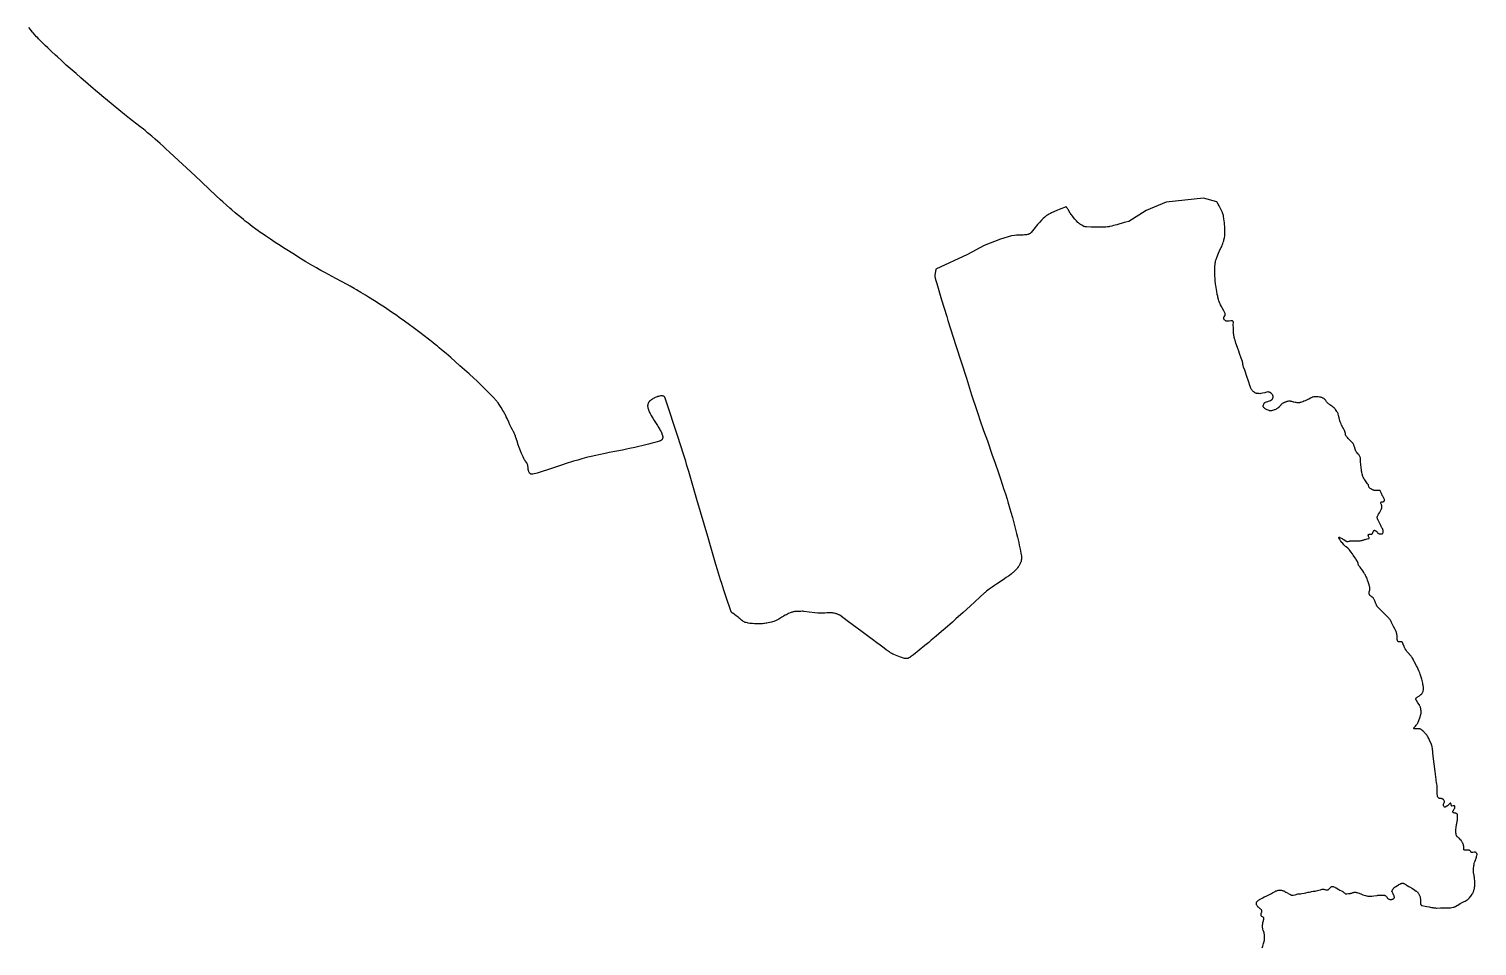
# Model space of a CAD drawing. Header units: millimetres. Extents: x 642261 to 742091, y 6812581 to 6930561.
# Drawn here: x 729500 to 731043, y 6874501 to 6875478 of the extents above; entities that cross this region are included whole.
import ezdxf

# ---------------------------------------------------------------- set-up
doc = ezdxf.new("R2010")
doc.units = ezdxf.units.MM
doc.layers.add('LimiteRegional', color=10, linetype='Continuous')

msp = doc.modelspace()

# ---------------------------------------------------------------- linework, layer by layer
at = {"layer": 'LimiteRegional', "color": 7, "linetype": 'Continuous'}
msp.add_lwpolyline([(730813.742, 6874499.4111), (730814.358, 6874501.446), (730814.757, 6874502.6641), (730815.3011, 6874504.278), (730815.5581, 6874505.0929), (730815.865, 6874506.2272), (730816.036, 6874506.99), (730816.136, 6874507.501), (730816.302, 6874508.5302), (730816.353, 6874508.948), (730816.415, 6874509.789), (730816.427, 6874510.632), (730816.411, 6874511.1951), (730816.329, 6874512.3151), (730816.213, 6874513.3041), (730816.14, 6874513.796), (730816.006, 6874514.531), (730815.738, 6874515.624), (730815.471, 6874516.449), (730815.0829, 6874517.533), (730814.902, 6874518.081), (730814.533, 6874519.342), (730814.372, 6874519.977), (730814.175, 6874520.937), (730814.112, 6874521.405), (730814.086, 6874521.7201), (730814.068, 6874522.3529), (730814.1101, 6874523.3071), (730814.173, 6874523.943), (730814.3389, 6874525.202), (730814.414, 6874525.648), (730814.617, 6874526.532), (730815.101, 6874528.29), (730815.3, 6874529.1701), (730815.382, 6874529.554), (730815.497, 6874530.085), (730815.541, 6874530.3531), (730815.568, 6874530.751), (730815.557, 6874530.947), (730815.4906, 6874531.2615), (730815.39, 6874531.5031), (730815.212, 6874531.757), (730815.115, 6874531.857), (730814.911, 6874532.0181), (730814.256, 6874532.3742), (730813.432, 6874532.831), (730813.307, 6874532.921), (730813.081, 6874533.1301), (730812.951, 6874533.2881), (730812.743, 6874533.6411), (730812.64, 6874533.9281), (730812.6, 6874534.106), (730812.564, 6874534.4691), (730812.574, 6874534.835), (730812.678, 6874535.5542), (730812.7309, 6874535.7921), (730812.873, 6874536.2661), (730813.194, 6874537.21), (730813.306, 6874537.684), (730813.391, 6874538.3481), (730813.401, 6874538.689), (730813.3761, 6874539.029), (730813.348, 6874539.1971), (730813.255, 6874539.5281), (730813.187, 6874539.6901), (730813.055, 6874539.925), (730812.928, 6874540.1081), (730812.6531, 6874540.4311), (730812.359, 6874540.7141), (730811.731, 6874541.2371), (730811.043, 6874541.757), (730810.111, 6874542.4241), (730809.661, 6874542.793), (730809.23, 6874543.211), (730809.031, 6874543.4321), (730808.753, 6874543.7771), (730808.381, 6874544.331), (730808.06, 6874544.9331), (730807.918, 6874545.253), (730807.852, 6874545.432), (730807.762, 6874545.793), (730807.717, 6874546.1559), (730807.716, 6874546.88), (730807.749, 6874547.3842), (730807.781, 6874547.635), (730807.868, 6874548.0091), (730808.021, 6874548.3771), (730808.128, 6874548.5581), (730808.446, 6874549.005), (730808.667, 6874549.2801), (730809.13, 6874549.781), (730809.372, 6874550.01), (730809.876, 6874550.429), (730810.405, 6874550.806), (730810.771, 6874551.04), (730811.536, 6874551.4761), (730814.328, 6874552.9531), (730815.73, 6874553.668), (730817.854, 6874554.702), (730823.018, 6874557.052), (730823.583, 6874557.3351), (730824.677, 6874557.956), (730826.838, 6874559.2742), (730827.587, 6874559.688), (730827.973, 6874559.883), (730828.39, 6874560.076), (730829.241, 6874560.402), (730830.109, 6874560.6541), (730830.694, 6874560.7841), (730831.087, 6874560.8541), (730831.874, 6874560.959), (730832.145, 6874560.982), (730832.6901, 6874560.9931), (730833.2379, 6874560.963), (730833.603, 6874560.921), (730834.327, 6874560.7891), (730835.4059, 6874560.5271), (730835.938, 6874560.379), (730836.724, 6874560.122), (730837.491, 6874559.809), (730837.866, 6874559.6271), (730839.123, 6874558.928), (730840.756, 6874557.9501), (730841.585, 6874557.478), (730843.09, 6874556.68), (730843.855, 6874556.304), (730845.041, 6874555.783), (730845.316, 6874555.686), (730845.505, 6874555.636), (730845.888, 6874555.57), (730846.322, 6874555.552), (730846.7509, 6874555.596), (730846.96, 6874555.6411), (730848.858, 6874556.14), (730851.69, 6874556.8741), (730852.006, 6874556.937), (730852.65, 6874556.982), (730853.955, 6874556.965), (730854.385, 6874556.992), (730854.599, 6874557.021), (730855.9179, 6874557.261), (730858.547, 6874557.8121), (730860.295, 6874558.206), (730862.627, 6874558.731), (730863.794, 6874558.98), (730865.551, 6874559.323), (730866.432, 6874559.476), (730868.059, 6874559.712), (730870.234, 6874560.002), (730871.318, 6874560.1741), (730872.772, 6874560.464), (730875.646, 6874561.142), (730875.984, 6874561.2371), (730876.656, 6874561.4911), (730877.548, 6874561.855), (730877.994, 6874562.0009), (730878.442, 6874562.095), (730878.667, 6874562.1151), (730878.888, 6874562.109), (730879.035, 6874562.0891), (730879.33, 6874562.0162), (730880.218, 6874561.683), (730880.663, 6874561.547), (730881.747, 6874561.308), (730882.296, 6874561.212), (730882.843, 6874561.15), (730883.114, 6874561.136), (730883.282, 6874561.1411), (730883.6171, 6874561.2071), (730883.943, 6874561.3371), (730884.151, 6874561.453), (730884.532, 6874561.7431), (730884.983, 6874562.19), (730885.537, 6874562.798), (730885.822, 6874563.0971), (730886.933, 6874564.209), (730887.54, 6874564.7161), (730887.7859, 6874564.857), (730887.961, 6874564.917), (730888.337, 6874564.969), (730888.533, 6874564.965), (730888.934, 6874564.9111), (730889.337, 6874564.81), (730890.0999, 6874564.5449), (730891.145, 6874564.1461), (730891.661, 6874563.9271), (730892.413, 6874563.549), (730895.415, 6874561.749), (730896.6299, 6874561.0989), (730898.271, 6874560.267), (730899.082, 6874559.84), (730899.4849, 6874559.5851), (730899.737, 6874559.39), (730900.214, 6874558.959), (730901.143, 6874558.0531), (730901.643, 6874557.6451), (730902.005, 6874557.4131), (730902.198, 6874557.313), (730902.504, 6874557.1861), (730902.681, 6874557.1321), (730903.035, 6874557.0721), (730903.392, 6874557.0569), (730904.104, 6874557.0991), (730905.791, 6874557.249), (730906.634, 6874557.348), (730907.895, 6874557.5351), (730908.315, 6874557.626), (730909.139, 6874557.8861), (730909.68, 6874558.091), (730910.4, 6874558.36), (730910.761, 6874558.479), (730911.307, 6874558.619), (730911.583, 6874558.666), (730911.965, 6874558.707), (730912.743, 6874558.7251), (730913.529, 6874558.664), (730914.051, 6874558.582), (730914.397, 6874558.5111), (730915.075, 6874558.331), (730915.731, 6874558.117), (730917.014, 6874557.6331), (730919.551, 6874556.6011), (730920.848, 6874556.146), (730923.851, 6874555.199), (730924.859, 6874554.9262), (730925.365, 6874554.8079), (730926.382, 6874554.617), (730926.893, 6874554.55), (730927.664, 6874554.49), (730928.226, 6874554.4761), (730929.353, 6874554.507), (730930.483, 6874554.5971), (730932.735, 6874554.8682), (730936.42, 6874555.4121), (730937.007, 6874555.4741), (730938.185, 6874555.559), (730939.3659, 6874555.603), (730941.729, 6874555.628), (730942.715, 6874555.63), (730943.207, 6874555.6041), (730943.695, 6874555.541), (730943.937, 6874555.4911), (730944.417, 6874555.3441), (730944.654, 6874555.244), (730945.006, 6874555.0541), (730945.261, 6874554.8819), (730945.701, 6874554.5011), (730946.078, 6874554.0841), (730946.542, 6874553.5001), (730946.78, 6874553.207), (730946.99, 6874552.932), (730947.262, 6874552.558), (730947.414, 6874552.377), (730947.6159, 6874552.1741), (730948.057, 6874551.819), (730948.537, 6874551.5261), (730948.872, 6874551.36), (730949.566, 6874551.0881), (730949.847, 6874551.009), (730950.039, 6874550.97), (730950.43, 6874550.927), (730951.027, 6874550.9371), (730951.426, 6874550.9891), (730951.69, 6874551.042), (730952.207, 6874551.1831), (730952.948, 6874551.4491), (730953.298, 6874551.612), (730953.6311, 6874551.809), (730953.79, 6874551.9241), (730954.09, 6874552.192), (730954.232, 6874552.348), (730954.4585, 6874552.66), (730954.56, 6874552.897), (730954.591, 6874553.0871), (730954.57, 6874553.466), (730954.441, 6874554.2521), (730954.347, 6874554.6422), (730954.214, 6874555.0201), (730954.129, 6874555.201), (730953.129, 6874557.0981), (730952.076, 6874559.129), (730951.99, 6874559.385), (730951.9776, 6874559.7936), (730952.051, 6874560.1451), (730952.151, 6874560.4271), (730952.409, 6874560.968), (730952.9161, 6874561.855), (730953.188, 6874562.271), (730953.636, 6874562.8581), (730954.145, 6874563.3991), (730954.428, 6874563.652), (730955.504, 6874564.494), (730956.236, 6874565.0101), (730957.752, 6874565.983), (730958.844, 6874566.625), (730959.3941, 6874566.9251), (730960.231, 6874567.3521), (730961.527, 6874567.94), (730962.028, 6874568.1201), (730962.287, 6874568.19), (730962.682, 6874568.266), (730963.278, 6874568.3111), (730963.67, 6874568.2881), (730963.862, 6874568.26), (730964.143, 6874568.195), (730964.852, 6874567.967), (730965.321, 6874567.7871), (730966.239, 6874567.3651), (730966.904, 6874566.996), (730967.227, 6874566.7951), (730968.355, 6874566.039), (730969.84, 6874565.0239), (730970.598, 6874564.5411), (730973.706, 6874562.661), (730976.526, 6874560.919), (730977.928, 6874560.03), (730978.129, 6874559.8931), (730978.508, 6874559.591), (730978.859, 6874559.254), (730979.08, 6874559.014), (730979.491, 6874558.5031), (730979.922, 6874557.881), (730980.1831, 6874557.4551), (730980.678, 6874556.5781), (730981.386, 6874555.3), (730981.7, 6874554.648), (730981.951, 6874553.968), (730982.044, 6874553.6131), (730982.117, 6874553.2501), (730982.216, 6874552.5221), (730982.266, 6874551.7931), (730982.2879, 6874550.3319), (730982.2711, 6874547.906), (730982.289, 6874547.106), (730982.316, 6874546.706), (730982.359, 6874546.47), (730982.524, 6874546.012), (730982.673, 6874545.651), (730982.764, 6874545.4801), (730982.946, 6874545.237), (730983.062, 6874545.12), (730983.313, 6874544.923), (730983.583, 6874544.7691), (730983.772, 6874544.687), (730984.168, 6874544.565), (730987.47, 6874543.817), (730989.122, 6874543.478), (730991.605, 6874543.015), (730992.7263, 6874542.8345), (730994.101, 6874542.613), (730995.3551, 6874542.4371), (730996.349, 6874542.294), (730997.673, 6874542.1021), (730998.336, 6874542.0242), (730999.333, 6874541.949), (730999.833, 6874541.9371), (731003.754, 6874541.974), (731008.155, 6874541.9811), (731012.3431, 6874541.99), (731012.74, 6874542.0001), (731013.532, 6874542.0721), (731014.32, 6874542.1911), (731015.894, 6874542.481), (731017.303, 6874542.7221), (731017.9961, 6874542.885), (731018.6681, 6874543.1161), (731018.9931, 6874543.2671), (731020.053, 6874543.848), (731021.855, 6874544.9441), (731022.1, 6874545.0931), (731023.233, 6874545.803), (731024.739, 6874546.7531), (731025.503, 6874547.2111), (731025.967, 6874547.468), (731026.92, 6874547.931), (731028.873, 6874548.772), (731029.838, 6874549.219), (731031.02, 6874549.823), (731031.597, 6874550.1501), (731032.16, 6874550.507), (731032.435, 6874550.701), (731032.702, 6874550.905), (731033.201, 6874551.343), (731033.666, 6874551.815), (731033.961, 6874552.144), (731034.531, 6874552.824), (731035.5, 6874554.0481), (731035.969, 6874554.668), (731036.658, 6874555.6149), (731037.44, 6874556.758), (731037.809, 6874557.3431), (731038.3301, 6874558.247), (731038.647, 6874558.912), (731038.827, 6874559.366), (731039.144, 6874560.2959), (731039.628, 6874561.9251), (731039.828, 6874562.746), (731039.9879, 6874563.5779), (731040.051, 6874563.9981), (731040.158, 6874565.082), (731040.193, 6874565.805), (731040.207, 6874567.2511), (731040.149, 6874569.7801), (731040.093, 6874571.044), (731039.973, 6874572.9411), (731039.807, 6874574.837), (731039.707, 6874575.785), (731039.647, 6874576.182), (731039.4631, 6874576.966), (731039.314, 6874577.483), (731039.1191, 6874578.171), (731039.034, 6874578.518), (731038.936, 6874579.0421), (731038.905, 6874579.3081), (731038.867, 6874579.789), (731038.822, 6874580.754), (731038.813, 6874581.721), (731038.825, 6874582.3661), (731038.882, 6874583.6541), (731038.995, 6874585.1949), (731039.073, 6874585.9651), (731039.226, 6874587.1182), (731039.412, 6874588.175), (731039.521, 6874588.698), (731039.709, 6874589.478), (731040.051, 6874590.634), (731040.375, 6874591.483), (731040.8459, 6874592.596), (731041.056, 6874593.1621), (731041.361, 6874594.1061), (731041.93, 6874596.011), (731042.192, 6874596.984), (731042.343, 6874597.637), (731042.59, 6874598.9411), (731042.6091, 6874599.114), (731042.591, 6874599.4561), (731042.4979, 6874599.794), (731042.396, 6874600.018), (731042.31, 6874600.167), (731042.094, 6874600.4629), (731041.751, 6874600.847), (731041.573, 6874601.017), (731041.299, 6874601.2381), (731041.015, 6874601.41), (731040.87, 6874601.475), (731040.571, 6874601.559), (731040.4169, 6874601.575), (731040.182, 6874601.565), (731039.548, 6874601.4541), (731038.285, 6874601.146), (731037.643, 6874600.963), (731037.493, 6874600.937), (731037.19, 6874600.936), (731036.8881, 6874601.0039), (731036.6859, 6874601.087), (731036.553, 6874601.159), (731036.286, 6874601.342), (731036.097, 6874601.5421), (731035.93, 6874601.822), (731035.837, 6874601.957), (731035.201, 6874602.746), (731034.949, 6874602.991), (731034.805, 6874603.1081), (731034.574, 6874603.2611), (731034.416, 6874603.3451), (731034.093, 6874603.4751), (731033.592, 6874603.595), (731033.251, 6874603.642), (731032.568, 6874603.7041), (731032.253, 6874603.7171), (731031.618, 6874603.667), (731031.194, 6874603.6041), (731030.629, 6874603.5221), (731030.346, 6874603.4951), (731029.924, 6874603.487), (731029.713, 6874603.5031), (731029.41, 6874603.5561), (731029.264, 6874603.6001), (731029.053, 6874603.6971), (731028.852, 6874603.841), (731028.7145, 6874603.9831), (731028.547, 6874604.231), (731028.467, 6874604.437), (731028.389, 6874604.869), (731028.37, 6874605.165), (731028.388, 6874605.759), (731028.452, 6874606.552), (731028.469, 6874606.947), (731028.456, 6874607.34), (731028.434, 6874607.535), (731028.229, 6874608.6841), (731028.089, 6874609.253), (731027.812, 6874610.0971), (731027.4129, 6874611.051), (731027.194, 6874611.5121), (731026.839, 6874612.187), (731026.446, 6874612.845), (731026.233, 6874613.17), (731025.541, 6874614.121), (731025.052, 6874614.726), (731024.039, 6874615.8989), (731023.728, 6874616.2161), (731023.505, 6874616.411), (731023.034, 6874616.7751), (731022.068, 6874617.484), (731021.617, 6874617.876), (731021.344, 6874618.168), (731021.217, 6874618.325), (731021.043, 6874618.579), (731020.908, 6874618.8189), (731020.699, 6874619.314), (731020.55, 6874619.825), (731020.339, 6874620.875), (731020.105, 6874622.107), (731020.014, 6874622.723), (731019.964, 6874623.34), (731019.959, 6874623.649), (731019.975, 6874624.377), (731020.0599, 6874625.835), (731020.203, 6874627.293), (731020.325, 6874628.2651), (731020.618, 6874630.2051), (731020.724, 6874630.8051), (731020.965, 6874631.996), (731021.4759, 6874634.3661), (731021.696, 6874635.5599), (731021.828, 6874636.648), (731021.877, 6874637.378), (731021.933, 6874638.838), (731021.977, 6874639.8161), (731021.972, 6874640.304), (731021.92, 6874640.7881), (731021.868, 6874641.029), (731021.768, 6874641.3481), (731021.701, 6874641.506), (731021.58, 6874641.743), (731021.342, 6874642.093), (731021.183, 6874642.269), (731021.071, 6874642.365), (731020.834, 6874642.518), (731020.456, 6874642.672), (731019.931, 6874642.819), (731019.6679, 6874642.901), (731019.416, 6874642.9761), (731018.901, 6874643.077), (731018.21, 6874643.188), (731017.87, 6874643.269), (731017.539, 6874643.39), (731017.3355, 6874643.5026), (731017.166, 6874643.711), (731016.894, 6874644.1411), (731016.799, 6874644.358), (731016.787, 6874644.6216), (731016.975, 6874645.0661), (731017.421, 6874645.843), (731018.015, 6874646.8001), (731018.412, 6874647.496), (731018.595, 6874647.854), (731018.853, 6874648.4229), (731018.957, 6874648.777), (731018.991, 6874649.0141), (731019.02, 6874649.489), (731019.026, 6874650.0471), (731018.98, 6874650.326), (731018.872, 6874650.6041), (731018.789, 6874650.7431), (731018.585, 6874650.9335), (731018.391, 6874650.9851), (731017.971, 6874650.945), (731017.136, 6874650.7771), (731015.906, 6874650.436), (731015.7143, 6874650.4598), (731015.561, 6874650.624), (731015.333, 6874651.043), (731015.235, 6874651.255), (731015.114, 6874651.586), (731015.056, 6874651.893), (731015.021, 6874652.311), (731014.987, 6874652.5191), (731014.861, 6874652.9919), (731014.769, 6874653.216), (731014.6065, 6874653.4631), (731014.4715, 6874653.5636), (731014.327, 6874653.5671), (731014.136, 6874653.4941), (731014.01, 6874653.417), (731013.792, 6874653.2441), (731012.879, 6874652.395), (731011.691, 6874651.343), (731011.081, 6874650.8301), (731010.83, 6874650.6361), (731010.304, 6874650.2841), (731008.644, 6874649.347), (731008.3373, 6874649.1861), (731008.194, 6874649.238), (731008.057, 6874649.3661), (731007.687, 6874649.858), (731007.206, 6874650.4611), (731007, 6874650.7942), (731006.942, 6874650.929), (731006.883, 6874651.21), (731006.882, 6874651.5001), (731006.9049, 6874651.6951), (731006.982, 6874652.074), (731007.366, 6874653.539), (731007.56, 6874654.1361), (731007.8331, 6874654.928), (731007.939, 6874655.323), (731007.9546, 6874655.5426), (731007.9, 6874655.8131), (731007.748, 6874656.134), (731007.309, 6874656.765), (731006.923, 6874657.251), (731006.722, 6874657.464), (731006.401, 6874657.749), (731006.045, 6874657.9951), (731005.851, 6874658.1051), (731005.478, 6874658.266), (731005.221, 6874658.3451), (731004.695, 6874658.4481), (731004.158, 6874658.508), (731003.438, 6874658.576), (731003.083, 6874658.626), (731002.562, 6874658.749), (731002.309, 6874658.8401), (731001.905, 6874659.024), (731001.7159, 6874659.141), (731001.459, 6874659.3771), (731001.257, 6874659.633), (731000.921, 6874660.1601), (731000.6689, 6874660.706), (731000.543, 6874661.082), (731000.477, 6874661.337), (731000.383, 6874661.861), (731000.197, 6874663.4961), (731000.134, 6874664.3131), (731000.0889, 6874665.5421), (731000.099, 6874666.884), (731000.127, 6874668.673), (731000.117, 6874669.5681), (731000.048, 6874671.407), (730999.9901, 6874672.3262), (730999.853, 6874673.702), (730999.592, 6874675.457), (730999.204, 6874677.788), (730999.0359, 6874678.9581), (730997.996, 6874687.224), (730995.983, 6874703.7671), (730995.132, 6874711.6891), (730994.95, 6874713.097), (730994.833, 6874713.799), (730994.6, 6874714.837), (730994.396, 6874715.5131), (730994.276, 6874715.845), (730994.071, 6874716.333), (730992.863, 6874718.9241), (730991.102, 6874722.665), (730990.64, 6874723.603), (730990.395, 6874724.065), (730990.006, 6874724.747), (730989.363, 6874725.7381), (730989.134, 6874726.0511), (730988.649, 6874726.6511), (730988.138, 6874727.2271), (730987.438, 6874727.981), (730987.088, 6874728.361), (730985.598, 6874729.9921), (730984.82, 6874730.776), (730983.972, 6874731.531), (730983.512, 6874731.896), (730983.224, 6874732.0942), (730983.027, 6874732.209), (730982.619, 6874732.4011), (730982.409, 6874732.48), (730981.982, 6874732.6041), (730981.546, 6874732.69), (730981.252, 6874732.727), (730980.664, 6874732.762), (730979.659, 6874732.747), (730978.319, 6874732.686), (730977.649, 6874732.668), (730976.713, 6874732.6481), (730976.245, 6874732.6581), (730975.777, 6874732.7101), (730975.5006, 6874732.7831), (730975.358, 6874732.9981), (730975.271, 6874733.27), (730975.247, 6874733.412), (730975.243, 6874733.6221), (730975.314, 6874733.8611), (730975.606, 6874734.25), (730976.95, 6874735.6841), (730977.956, 6874736.814), (730978.447, 6874737.391), (730978.908, 6874737.9871), (730979.122, 6874738.2931), (730979.507, 6874738.93), (730979.674, 6874739.2611), (730979.886, 6874739.777), (730981.5481, 6874744.676), (730982.773, 6874748.2171), (730982.884, 6874748.602), (730982.94, 6874748.863), (730983.013, 6874749.393), (730983.047, 6874750.2), (730983.032, 6874750.7421), (730982.958, 6874751.8151), (730982.837, 6874752.9769), (730982.751, 6874753.556), (730982.586, 6874754.4211), (730982.369, 6874755.282), (730982.239, 6874755.7111), (730981.942, 6874756.5911), (730981.779, 6874757.0211), (730981.506, 6874757.6491), (730981.186, 6874758.252), (730981.005, 6874758.543), (730979.685, 6874760.521), (730978.155, 6874762.8481), (730978.036, 6874763.0431), (730977.832, 6874763.4591), (730977.673, 6874763.895), (730977.593, 6874764.1899), (730977.5, 6874764.836), (730977.5439, 6874765.167), (730977.649, 6874765.4291), (730977.75, 6874765.5981), (730978.016, 6874765.9141), (730978.239, 6874766.11), (730978.39, 6874766.222), (730978.698, 6874766.4139), (730979.629, 6874766.87), (730980.0791, 6874767.132), (730981.502, 6874768.112), (730982.1989, 6874768.6291), (730982.881, 6874769.189), (730983.216, 6874769.4911), (730983.549, 6874769.8251), (730983.757, 6874770.0581), (730984.135, 6874770.546), (730984.306, 6874770.801), (730984.611, 6874771.331), (730984.869, 6874771.885), (730985.014, 6874772.2661), (730985.242, 6874773.055), (730985.336, 6874773.51), (730985.468, 6874774.4229), (730985.525, 6874775.3391), (730985.524, 6874775.949), (730985.506, 6874776.354), (730985.43, 6874777.16), (730985.177, 6874779.014), (730985.024, 6874779.939), (730984.74, 6874781.322), (730984.047, 6874784.1871), (730983.684, 6874785.608), (730983.103, 6874787.7271), (730982.461, 6874789.8311), (730982.113, 6874790.879), (730981.54, 6874792.4871), (730981.238, 6874793.283), (730980.763, 6874794.4671), (730979.99, 6874796.221), (730978.784, 6874798.726), (730978.149, 6874799.961), (730976.148, 6874803.676), (730975.404, 6874805.136), (730974.43, 6874807.093), (730973.912, 6874808.058), (730973.625, 6874808.5361), (730973.422, 6874808.845), (730972.987, 6874809.4451), (730972.287, 6874810.3111), (730970.819, 6874811.9911), (730970.544, 6874812.299), (730969.972, 6874812.893), (730968.816, 6874814.0691), (730968.277, 6874814.695), (730968, 6874815.0571), (730967.478, 6874815.8), (730966.992, 6874816.566), (730966.088, 6874818.144), (730965.403, 6874819.4491), (730964.971, 6874820.327), (730964.142, 6874822.0989), (730964.037, 6874822.3461), (730963.8629, 6874822.8531), (730963.552, 6874823.885), (730963.358, 6874824.395), (730963.18, 6874824.761), (730963.072, 6874824.937), (730962.88, 6874825.1649), (730962.6876, 6874825.2986), (730962.511, 6874825.358), (730962.005, 6874825.4201), (730960.991, 6874825.4721), (730960.28, 6874825.489), (730959.332, 6874825.5101), (730958.858, 6874825.561), (730958.6785, 6874825.623), (730958.49, 6874825.768), (730958.309, 6874826.018), (730958.038, 6874826.6041), (730957.808, 6874827.199), (730957.712, 6874827.496), (730957.596, 6874827.946), (730957.517, 6874828.402), (730957.493, 6874828.6331), (730957.478, 6874828.8989), (730957.484, 6874829.433), (730957.527, 6874830.5011), (730957.509, 6874831.033), (730957.4, 6874832.296), (730957.33, 6874832.926), (730957.18, 6874833.8651), (730957.036, 6874834.4851), (730956.948, 6874834.7921), (730956.7919, 6874835.2481), (730956.327, 6874836.397), (730955.996, 6874837.1421), (730955.296, 6874838.614), (730953.691, 6874841.8209), (730952.613, 6874844.0261), (730951.658, 6874846), (730951.156, 6874846.971), (730950.627, 6874847.9211), (730950.348, 6874848.3861), (730949.758, 6874849.2891), (730949.444, 6874849.726), (730948.946, 6874850.3601), (730948.411, 6874850.966), (730948.13, 6874851.257), (730940.66, 6874858.701), (730936.74, 6874862.6111), (730936.395, 6874862.9991), (730936.189, 6874863.277), (730935.827, 6874863.8691), (730935.667, 6874864.1791), (730935.3729, 6874864.8211), (730934.836, 6874866.136), (730934.5559, 6874866.78), (730934.367, 6874867.2101), (730934.034, 6874868.087), (730933.614, 6874869.266), (730933.385, 6874869.85), (730933.127, 6874870.424), (730932.983, 6874870.706), (730932.798, 6874871.021), (730932.37, 6874871.608), (730931.884, 6874872.1501), (730930.84, 6874873.1679), (730930.616, 6874873.3631), (730930.132, 6874873.696), (730929.456, 6874874.1051), (730929.125, 6874874.333), (730928.811, 6874874.599), (730928.664, 6874874.751), (730928.3169, 6874875.1741), (730928.163, 6874875.3951), (730927.96, 6874875.7359), (730927.796, 6874876.089), (730927.73, 6874876.268), (730927.634, 6874876.634), (730927.6049, 6874876.8201), (730927.5869, 6874877.102), (730927.62, 6874877.7601), (730927.677, 6874878.201), (730927.84, 6874879.0741), (730927.904, 6874879.338), (730928.063, 6874879.864), (730928.289, 6874880.563), (730928.384, 6874880.9141), (730928.471, 6874881.444), (730928.487, 6874881.776), (730928.463, 6874882.4449), (730928.3781, 6874883.1189), (730928.2949, 6874883.5681), (730928.092, 6874884.458), (730927.622, 6874886.252), (730927.367, 6874887.1391), (730926.946, 6874888.463), (730926.074, 6874891.083), (730925.618, 6874892.383), (730925.125, 6874893.6661), (730924.859, 6874894.298), (730924.277, 6874895.539), (730923.9571, 6874896.146), (730923.432, 6874897.037), (730922.927, 6874897.827), (730921.89, 6874899.383), (730920.829, 6874900.917), (730918.68, 6874903.9631), (730918.0101, 6874904.889), (730917.109, 6874906.119), (730916.672, 6874906.7441), (730916.41, 6874907.1971), (730916.267, 6874907.5141), (730916.037, 6874908.176), (730915.854, 6874908.862), (730915.622, 6874909.7851), (730915.489, 6874910.237), (730915.236, 6874910.892), (730915.077, 6874911.204), (730914.028, 6874913.01), (730913.481, 6874913.9001), (730912.624, 6874915.214), (730910.823, 6874917.8252), (730909.905, 6874919.1181), (730908.231, 6874921.426), (730907.36, 6874922.553), (730906.445, 6874923.6451), (730905.966, 6874924.175), (730905.6219, 6874924.5291), (730904.9, 6874925.2), (730903.406, 6874926.4841), (730902.679, 6874927.149), (730900.885, 6874928.921), (730900.004, 6874929.826), (730899.151, 6874930.775), (730898.61, 6874931.4281), (730897.544, 6874932.7701), (730897.28, 6874933.119), (730896.79, 6874933.844), (730896.347, 6874934.594), (730896.0729, 6874935.101), (730895.567, 6874936.1109), (730895.5, 6874936.4011), (730895.527, 6874936.647), (730895.6648, 6874936.8378), (730895.913, 6874936.908), (730896.079, 6874936.866), (730896.399, 6874936.721), (730898.019, 6874935.9631), (730898.818, 6874935.5641), (730899.435, 6874935.216), (730899.838, 6874934.961), (730900.628, 6874934.417), (730902.197, 6874933.306), (730902.999, 6874932.8102), (730903.55, 6874932.523), (730903.8311, 6874932.3981), (730904.262, 6874932.234), (730904.479, 6874932.181), (730904.628, 6874932.164), (730904.932, 6874932.17), (730905.399, 6874932.2501), (730906.318, 6874932.518), (730906.743, 6874932.6712), (730907.307, 6874932.8891), (730907.6011, 6874932.9661), (730908.34, 6874933.076), (730908.832, 6874933.118), (730909.817, 6874933.1431), (730910.249, 6874933.13), (730911.114, 6874933.0621), (730912.844, 6874932.8901), (730913.709, 6874932.8601), (730915.052, 6874932.8921), (730915.723, 6874932.925), (730916.729, 6874933.0001), (730918.236, 6874933.176), (730919.238, 6874933.339), (730919.739, 6874933.437), (730920.489, 6874933.6031), (730920.824, 6874933.692), (730921.48, 6874933.901), (730922.771, 6874934.347), (730923.429, 6874934.524), (730925.62, 6874934.994), (730927.2865, 6874935.3466), (730927.456, 6874935.4589), (730927.56, 6874935.599), (730927.6475, 6874935.8661), (730927.648, 6874936.1241), (730927.587, 6874936.5429), (730927.478, 6874936.9639), (730927.187, 6874937.787), (730926.998, 6874938.1921), (730926.721, 6874938.721), (730926.608, 6874938.9891), (730926.5831, 6874939.2276), (730926.665, 6874939.415), (730926.799, 6874939.554), (730927.084, 6874939.765), (730927.386, 6874939.907), (730927.595, 6874939.975), (730928.03, 6874940.0759), (730928.229, 6874940.1041), (730928.633, 6874940.105), (730929.444, 6874940.0521), (730929.843, 6874940.095), (730930.305, 6874940.2201), (730930.529, 6874940.3031), (730930.846, 6874940.4681), (730931.133, 6874940.6939), (730931.262, 6874940.8351), (730931.396, 6874941.0272), (730931.467, 6874941.1601), (730931.575, 6874941.435), (730931.787, 6874942.2861), (730931.942, 6874942.6982), (730932.2921, 6874943.4011), (730932.495, 6874943.7301), (730932.741, 6874944.014), (730932.886, 6874944.134), (730933.1065, 6874944.2321), (730933.413, 6874944.2451), (730933.542, 6874944.2199), (730933.806, 6874944.136), (730934.07, 6874944.017), (730934.564, 6874943.7532), (730935.156, 6874943.422), (730935.439, 6874943.239), (730935.838, 6874942.921), (730935.99, 6874942.7629), (730936.249, 6874942.4131), (730936.716, 6874941.676), (730937.0009, 6874941.3431), (730937.371, 6874941.026), (730937.572, 6874940.8909), (730937.903, 6874940.7262), (730938.212, 6874940.632), (730938.835, 6874940.535), (730939.764, 6874940.411), (730940.233, 6874940.3681), (730940.703, 6874940.3601), (730940.937, 6874940.375), (730941.405, 6874940.4501), (730941.637, 6874940.5161), (730942.0236, 6874940.6781), (730942.199, 6874940.818), (730942.302, 6874940.9621), (730942.441, 6874941.2931), (730942.593, 6874941.8411), (730942.651, 6874942.12), (730942.711, 6874942.54), (730942.733, 6874942.959), (730942.727, 6874943.167), (730942.679, 6874943.5751), (730942.635, 6874943.774), (730942.5409, 6874944.0651), (730941.758, 6874945.9961), (730941.334, 6874946.95), (730940.6249, 6874948.473), (730940.269, 6874949.1971), (730939.525, 6874950.6141), (730937.983, 6874953.447), (730937.23, 6874954.94), (730936.843, 6874955.799), (730936.676, 6874956.2301), (730936.473, 6874956.8781), (730936.346, 6874957.526), (730936.316, 6874957.8502), (730936.317, 6874958.098), (730936.39, 6874958.5959), (730936.543, 6874959.0941), (730936.677, 6874959.4261), (730936.999, 6874960.0869), (730937.229, 6874960.51), (730937.704, 6874961.309), (730938.669, 6874962.8211), (730939.131, 6874963.5972), (730939.927, 6874965.0731), (730940.302, 6874965.823), (730940.835, 6874966.975), (730940.975, 6874967.329), (730941.0541, 6874967.5699), (730941.181, 6874968.0651), (730941.265, 6874968.569), (730941.307, 6874969.2431), (730941.298, 6874969.577), (730941.248, 6874970.068), (730941.205, 6874970.307), (730941.158, 6874970.4941), (730941.023, 6874970.863), (730940.689, 6874971.5921), (730940.55, 6874971.963), (730940.319, 6874972.797), (730940.2419, 6874973.2241), (730940.21, 6874973.648), (730940.217, 6874973.8571), (730940.25, 6874974.0181), (730940.3935, 6874974.2671), (730940.6086, 6874974.4465), (730940.949, 6874974.5662), (730941.556, 6874974.624), (730941.849, 6874974.6291), (730942.241, 6874974.623), (730942.436, 6874974.647), (730942.66, 6874974.7091), (730942.806, 6874974.766), (730943.086, 6874974.912), (730943.261, 6874975.031), (730943.576, 6874975.3162), (730943.773, 6874975.563), (730943.931, 6874975.832), (730943.992, 6874975.974), (730944.0601, 6874976.2291), (730944.08, 6874976.56), (730944.021, 6874976.9641), (730943.944, 6874977.23), (730943.738, 6874977.734), (730943.089, 6874979.061), (730942.738, 6874979.712), (730942.567, 6874979.9991), (730942.199, 6874980.5591), (730941.703, 6874981.3), (730941.474, 6874981.6801), (730941.183, 6874982.278), (730940.738, 6874983.533), (730940.192, 6874985.013), (730939.9, 6874985.75), (730939.774, 6874985.9921), (730939.695, 6874986.107), (730939.556, 6874986.2671), (730939.314, 6874986.467), (730939.039, 6874986.599), (730938.893, 6874986.6341), (730938.5701, 6874986.678), (730937.925, 6874986.735), (730937.279, 6874986.762), (730935.986, 6874986.7799), (730935.16, 6874986.7731), (730934.057, 6874986.752), (730933.506, 6874986.7641), (730933.034, 6874986.8081), (730932.725, 6874986.8601), (730932.117, 6874987.013), (730931.818, 6874987.112), (730931.228, 6874987.3481), (730930.645, 6874987.6271), (730929.489, 6874988.2751), (730928.918, 6874988.6551), (730928.659, 6874988.863), (730928.302, 6874989.205), (730927.987, 6874989.5901), (730927.846, 6874989.8021), (730927.688, 6874990.092), (730927.602, 6874990.2931), (730927.464, 6874990.7061), (730927.129, 6874991.9661), (730926.975, 6874992.363), (730926.878, 6874992.5521), (730926.382, 6874993.367), (730926.025, 6874993.897), (730925.264, 6874994.9351), (730923.686, 6874996.9891), (730922.938, 6874998.044), (730922.479, 6874998.7721), (730922.265, 6874999.145), (730921.968, 6874999.7189), (730921.386, 6875000.9841), (730921.119, 6875001.6251), (730920.757, 6875002.6001), (730920.449, 6875003.594), (730920.318, 6875004.0991), (730919.848, 6875006.1891), (730919.645, 6875007.2381), (730919.391, 6875008.8221), (730919.156, 6875010.661), (730918.763, 6875014.344), (730918.709, 6875015.017), (730918.66, 6875016.3671), (730918.641, 6875018.172), (730918.615, 6875019.073), (730918.558, 6875019.974), (730918.5119, 6875020.424), (730918.427, 6875020.951), (730918.345, 6875021.2971), (730918.131, 6875021.974), (730918, 6875022.3071), (730917.702, 6875022.961), (730917.3649, 6875023.602), (730916.623, 6875024.8581), (730916.37, 6875025.215), (730916.179, 6875025.436), (730915.763, 6875025.849), (730914.895, 6875026.636), (730914.504, 6875027.0551), (730914.28, 6875027.358), (730914.182, 6875027.519), (730914.0559, 6875027.775), (730913.332, 6875029.599), (730912.885, 6875030.8279), (730912.041, 6875033.3031), (730911.827, 6875034.0061), (730911.55, 6875034.947), (730911.389, 6875035.412), (730911.141, 6875035.944), (730910.9341, 6875036.277), (730910.78, 6875036.488), (730910.44, 6875036.883), (730907.977, 6875039.4261), (730905.329, 6875042.1311), (730904.534, 6875042.9651), (730904.15, 6875043.3921), (730903.598, 6875044.0571), (730903.083, 6875044.759), (730902.842, 6875045.1281), (730902.726, 6875045.369), (730902.678, 6875045.539), (730902.634, 6875045.894), (730902.644, 6875047.004), (730902.593, 6875047.359), (730902.539, 6875047.529), (730901.723, 6875049.5751), (730901.291, 6875050.5911), (730900.598, 6875052.0961), (730900.293, 6875052.705), (730899.656, 6875053.904), (730898.37, 6875056.295), (730897.782, 6875057.5211), (730897.383, 6875058.475), (730897.2, 6875058.9581), (730896.95, 6875059.6901), (730896.631, 6875060.805), (730895.9061, 6875063.901), (730895.239, 6875066.5571), (730894.867, 6875067.879), (730894.704, 6875068.366), (730894.577, 6875068.6831), (730894.286, 6875069.3011), (730893.7751, 6875070.194), (730893.398, 6875070.7741), (730892.602, 6875071.914), (730891.93, 6875072.835), (730891.582, 6875073.2811), (730891.037, 6875073.9271), (730890.4529, 6875074.539), (730890.142, 6875074.831), (730889.453, 6875075.423), (730888.983, 6875075.7991), (730888.02, 6875076.52), (730887.051, 6875077.1791), (730885.742, 6875078.032), (730885.1, 6875078.479), (730884.41, 6875079.029), (730883.973, 6875079.4211), (730883.138, 6875080.248), (730882.886, 6875080.5331), (730882.447, 6875081.1521), (730881.636, 6875082.4521), (730881.328, 6875082.8621), (730881.157, 6875083.0561), (730880.68, 6875083.5371), (730880.431, 6875083.7629), (730880.044, 6875084.0831), (730879.431, 6875084.519), (730878.772, 6875084.899), (730878.424, 6875085.067), (730878.036, 6875085.2351), (730877.2559, 6875085.523), (730876.468, 6875085.7561), (730875.937, 6875085.886), (730874.857, 6875086.096), (730873.531, 6875086.285), (730872.867, 6875086.3549), (730871.87, 6875086.4231), (730870.875, 6875086.4441), (730870.379, 6875086.4361), (730869.225, 6875086.372), (730868.649, 6875086.3071), (730867.791, 6875086.15), (730867.226, 6875085.995), (730866.947, 6875085.9001), (730866.533, 6875085.7321), (730866.05, 6875085.5081), (730865.121, 6875085.0291), (730863.3239, 6875084.035), (730862.41, 6875083.564), (730859.646, 6875082.261), (730858.236, 6875081.636), (730857.175, 6875081.208), (730856.639, 6875081.0151), (730855.827, 6875080.753), (730854.596, 6875080.4281), (730853.7689, 6875080.2611), (730853.354, 6875080.1941), (730852.73, 6875080.1132), (730852.157, 6875080.071), (730851.773, 6875080.062), (730851, 6875080.086), (730849.837, 6875080.202), (730849.062, 6875080.3181), (730847.532, 6875080.5891), (730847.125, 6875080.6791), (730846.318, 6875080.9231), (730845.251, 6875081.2961), (730844.717, 6875081.465), (730844.182, 6875081.597), (730843.912, 6875081.6451), (730843.321, 6875081.7111), (730842.922, 6875081.732), (730842.118, 6875081.722), (730841.714, 6875081.691), (730840.903, 6875081.58), (730840.093, 6875081.408), (730839.555, 6875081.2611), (730839.199, 6875081.1499), (730838.492, 6875080.895), (730837.936, 6875080.6661), (730837.576, 6875080.503), (730836.879, 6875080.1521), (730836.542, 6875079.9651), (730835.886, 6875079.564), (730835.254, 6875079.1281), (730834.843, 6875078.8161), (730834.045, 6875078.1421), (730833.766, 6875077.864), (730833.595, 6875077.6671), (730833.278, 6875077.254), (730832.981, 6875076.8281), (730832.585, 6875076.262), (730832.375, 6875075.9899), (730832.03, 6875075.6081), (730831.839, 6875075.4321), (730830.951, 6875074.714), (730830.492, 6875074.379), (730829.78, 6875073.9099), (730829.036, 6875073.4831), (730828.65, 6875073.286), (730828.223, 6875073.084), (730827.365, 6875072.717), (730826.499, 6875072.389), (730825.913, 6875072.187), (730824.719, 6875071.8101), (730823.685, 6875071.5232), (730823.166, 6875071.43), (730822.651, 6875071.403), (730822.395, 6875071.42), (730822.162, 6875071.4551), (730821.698, 6875071.559), (730821.2361, 6875071.7), (730820.319, 6875072.043), (730819.071, 6875072.549), (730818.461, 6875072.8181), (730817.554, 6875073.255), (730817.045, 6875073.5481), (730816.722, 6875073.766), (730816.094, 6875074.247), (730815.75, 6875074.551), (730815.594, 6875074.7121), (730815.377, 6875074.9731), (730815.088, 6875075.425), (730814.947, 6875075.778), (730814.898, 6875076.017), (730814.883, 6875076.1761), (730814.883, 6875076.4921), (730814.9611, 6875077.1921), (730815.033, 6875077.54), (730815.187, 6875078.06), (730815.405, 6875078.578), (730815.539, 6875078.836), (730815.947, 6875079.5151), (730816.171, 6875079.8241), (730816.415, 6875080.105), (730816.546, 6875080.2321), (730816.8301, 6875080.4561), (730816.984, 6875080.55), (730817.233, 6875080.668), (730818.292, 6875081.0671), (730819.708, 6875081.57), (730820.415, 6875081.827), (730822.557, 6875082.634), (730823.624, 6875083.0661), (730823.853, 6875083.186), (730823.993, 6875083.2852), (730824.244, 6875083.518), (730824.357, 6875083.6511), (730824.564, 6875083.9399), (730824.748, 6875084.2531), (730825.077, 6875084.9002), (730825.291, 6875085.422), (730825.371, 6875085.6951), (730825.452, 6875086.114), (730825.484, 6875086.5351), (730825.48, 6875086.745), (730825.43, 6875087.156), (730825.383, 6875087.356), (730825.283, 6875087.645), (730824.963, 6875088.3081), (730824.776, 6875088.621), (730824.461, 6875089.067), (730824.101, 6875089.4891), (730823.9031, 6875089.6911), (730823.468, 6875090.079), (730823.231, 6875090.265), (730822.85, 6875090.5351), (730822.223, 6875090.93), (730821.909, 6875091.1052), (730821.438, 6875091.3281), (730820.9659, 6875091.495), (730820.729, 6875091.5531), (730820.254, 6875091.6121), (730820.015, 6875091.6101), (730819.656, 6875091.5621), (730818.607, 6875091.301), (730817.206, 6875090.9011), (730816.503, 6875090.723), (730813.961, 6875090.1611), (730812.683, 6875089.913), (730812.236, 6875089.845), (730811.332, 6875089.7791), (730810.421, 6875089.789), (730809.813, 6875089.827), (730808.602, 6875089.9571), (730808.029, 6875090.05), (730807.746, 6875090.1121), (730807.328, 6875090.224), (730806.711, 6875090.4441), (730806.107, 6875090.7321), (730805.808, 6875090.903), (730805.445, 6875091.136), (730804.777, 6875091.6369), (730804.1731, 6875092.1881), (730803.8, 6875092.584), (730803.562, 6875092.8611), (730803.106, 6875093.447), (730802.435, 6875094.3911), (730802.122, 6875094.868), (730801.694, 6875095.601), (730801.332, 6875096.3651), (730801.182, 6875096.762), (730800.5841, 6875098.52), (730799.431, 6875102.0461), (730797.178, 6875109.107), (730796.012, 6875112.6219), (730795.184, 6875114.9711), (730794.063, 6875118.0991), (730793.528, 6875119.671), (730793.397, 6875120.137), (730793.33, 6875120.4531), (730793.23, 6875121.0931), (730793.157, 6875121.74), (730793.058, 6875122.6021), (730792.992, 6875123.0291), (730792.853, 6875123.659), (730792.758, 6875123.9672), (730791.488, 6875127.6211), (730789.766, 6875132.482), (730788.914, 6875134.916), (730787.895, 6875137.838), (730786.542, 6875141.729), (730785.875, 6875143.683), (730784.896, 6875146.6389), (730784.419, 6875148.133), (730784.264, 6875148.65), (730783.998, 6875149.6921), (730783.783, 6875150.74), (730783.665, 6875151.443), (730783.483, 6875152.8551), (730783.387, 6875153.9201), (730783.267, 6875156.059), (730783.151, 6875160.3481), (730783.053, 6875162.4831), (730783.039, 6875162.8671), (730783.059, 6875163.637), (730783.135, 6875165.179), (730783.104, 6875165.949), (730783.049, 6875166.2371), (730783.001, 6875166.377), (730782.904, 6875166.578), (730782.704, 6875166.853), (730782.441, 6875167.0841), (730782.286, 6875167.179), (730782.07, 6875167.279), (730781.926, 6875167.3311), (730781.638, 6875167.4), (730781.205, 6875167.437), (730780.916, 6875167.429), (730780.34, 6875167.374), (730778.7121, 6875167.141), (730777.505, 6875167.04), (730776.899, 6875167.021), (730775.99, 6875167.0461), (730775.65, 6875167.091), (730775.43, 6875167.142), (730775.004, 6875167.2961), (730774.799, 6875167.3971), (730774.403, 6875167.642), (730774.027, 6875167.942), (730773.788, 6875168.1702), (730773.335, 6875168.684), (730773.162, 6875168.9361), (730773.066, 6875169.114), (730772.926, 6875169.4839), (730772.868, 6875169.7381), (730772.846, 6875169.9081), (730772.841, 6875170.246), (730772.899, 6875170.613), (730773.024, 6875170.9541), (730773.1121, 6875171.112), (730773.435, 6875171.6171), (730774.002, 6875172.5209), (730774.197, 6875172.916), (730774.29, 6875173.198), (730774.337, 6875173.392), (730774.396, 6875173.792), (730774.41, 6875174.1), (730774.372, 6875174.725), (730774.252, 6875175.3461), (730774.133, 6875175.7471), (730774.038, 6875176.006), (730773.816, 6875176.4941), (730772.985, 6875178.0731), (730771.262, 6875181.198), (730770.456, 6875182.5741), (730769.376, 6875184.405), (730768.864, 6875185.341), (730768.616, 6875185.8432), (730768.1859, 6875186.875), (730767.828, 6875187.933), (730767.619, 6875188.65), (730767.244, 6875190.0941), (730766.663, 6875192.5081), (730766.388, 6875193.7171), (730766.002, 6875195.538), (730765.365, 6875198.8599), (730765.077, 6875200.528), (730764.6381, 6875203.3001), (730764.435, 6875204.687), (730764.155, 6875206.77), (730763.805, 6875209.9001), (730763.624, 6875211.992), (730763.552, 6875213.04), (730763.469, 6875214.613), (730763.418, 6875216.5859), (730763.43, 6875220.532), (730763.469, 6875223.6961), (730763.515, 6875225.2781), (730763.64, 6875227.65), (730763.704, 6875228.3591), (730763.762, 6875228.8301), (730763.912, 6875229.768), (730764.003, 6875230.234), (730764.216, 6875231.161), (730764.467, 6875232.079), (730764.654, 6875232.6851), (730765.071, 6875233.8832), (730766.5389, 6875237.716), (730767.978, 6875241.362), (730768.239, 6875241.97), (730768.821, 6875243.157), (730770.072, 6875245.4931), (730770.6559, 6875246.683), (730771.218, 6875247.9781), (730771.483, 6875248.6311), (730771.857, 6875249.62), (730772.368, 6875251.128), (730772.8189, 6875252.7111), (730773.077, 6875253.7741), (730773.522, 6875255.922), (730773.861, 6875257.93), (730773.99, 6875258.9371), (730774.083, 6875259.946), (730774.114, 6875260.4521), (730774.143, 6875261.212), (730774.161, 6875262.735), (730774.132, 6875264.259), (730774.092, 6875265.275), (730773.9749, 6875267.3052), (730773.732, 6875270.281), (730773.523, 6875272.261), (730773.364, 6875273.579), (730772.997, 6875276.214), (730772.637, 6875278.457), (730772.4199, 6875279.57), (730772.162, 6875280.673), (730772.013, 6875281.2191), (730771.667, 6875282.2951), (730771.4671, 6875282.825), (730771.129, 6875283.608), (730770.078, 6875285.7661), (730769.353, 6875287.182), (730767.866, 6875289.994), (730766.893, 6875291.7591), (730765.598, 6875294.112), (730751.2581, 6875297.8684), (730711.6218, 6875293.7143), (730690.0999, 6875284.9891), (730671.783, 6875273.2501), (730668.546, 6875272.4511), (730666.936, 6875272.022), (730659.021, 6875269.7641), (730655.49, 6875268.7951), (730653.716, 6875268.3359), (730651.028, 6875267.6941), (730650.313, 6875267.5461), (730648.876, 6875267.3191), (730647.432, 6875267.177), (730646.467, 6875267.123), (730645.823, 6875267.103), (730644.534, 6875267.098), (730638.232, 6875267.1931), (730631.61, 6875267.264), (730626.717, 6875267.344), (730626.276, 6875267.3711), (730625.985, 6875267.408), (730625.409, 6875267.5211), (730625.124, 6875267.596), (730624.559, 6875267.7771), (730624, 6875267.994), (730622.895, 6875268.503), (730621.721, 6875269.118), (730621.154, 6875269.441), (730620.329, 6875269.953), (730619.5351, 6875270.5), (730619.15, 6875270.789), (730618.405, 6875271.4001), (730618.045, 6875271.7241), (730617.522, 6875272.235), (730615.942, 6875273.909), (730614.925, 6875275.0421), (730614.2601, 6875275.809), (730612.957, 6875277.3699), (730612.109, 6875278.3921), (730610.981, 6875279.7531), (730610.434, 6875280.446), (730609.656, 6875281.5151), (730609.293, 6875282.069), (730607.005, 6875285.821), (730606.703, 6875286.377), (730606.338, 6875287.116), (730606.127, 6875287.4851), (730605.87, 6875287.8531), (730605.7181, 6875288.0381), (730605.453, 6875288.3141), (730605.238, 6875288.491), (730605.128, 6875288.558), (730604.961, 6875288.622), (730604.7525, 6875288.6236), (730603.285, 6875288.1421), (730602.335, 6875287.808), (730600.434, 6875287.099), (730597.583, 6875285.951), (730595.683, 6875285.1411), (730591.882, 6875283.4551), (730589.504, 6875282.3821), (730588.3339, 6875281.834), (730586.598, 6875280.956), (730586.081, 6875280.668), (730585.074, 6875280.05), (730584.105, 6875279.377), (730583.478, 6875278.901), (730583.069, 6875278.5721), (730582.268, 6875277.8881), (730580.694, 6875276.437), (730579.931, 6875275.692), (730578.814, 6875274.544), (730576.881, 6875272.49), (730575.931, 6875271.4511), (730575.004, 6875270.3909), (730574.552, 6875269.85), (730570.689, 6875265.0731), (730567.819, 6875261.5901), (730567.468, 6875261.2031), (730567.281, 6875261.0201), (730566.986, 6875260.7571), (730566.515, 6875260.3959), (730566.013, 6875260.079), (730565.752, 6875259.937), (730565.211, 6875259.694), (730564.933, 6875259.5931), (730564.506, 6875259.4691), (730563.924, 6875259.3341), (730562.756, 6875259.1181), (730561.587, 6875258.962), (730560.8051, 6875258.8862), (730559.235, 6875258.7801), (730556.893, 6875258.699), (730553.77, 6875258.6081), (730552.212, 6875258.51), (730549.958, 6875258.282), (730546.955, 6875257.932), (730535.2452, 6875254.3459), (730517.6744, 6875247.6805), (730499.9354, 6875238.1675), (730466.1863, 6875222.3195), (730465.058, 6875215.58), (730465.238, 6875214.7021), (730465.643, 6875212.9541), (730466.276, 6875210.3791), (730466.61, 6875209.099), (730467.148, 6875207.188), (730472.399, 6875189.559), (730475.06, 6875180.758), (730477.769, 6875171.971), (730479.1469, 6875167.585), (730487.525, 6875141.2451), (730498.761, 6875106.1471), (730504.374, 6875088.597), (730505.726, 6875084.393), (730508.491, 6875075.977), (730511.324, 6875067.5511), (730513.243, 6875061.929), (730517.137, 6875050.6751), (730521.075, 6875039.4102), (730526.336, 6875024.382), (730528.9489, 6875016.866), (730532.817, 6875005.5931), (730534.719, 6874999.958), (730537.212, 6874992.447), (730538.4369, 6874988.693), (730540.245, 6874983.063), (730542.013, 6874977.437), (730542.88, 6874974.625), (730545.136, 6874967.132), (730546.23, 6874963.388), (730547.825, 6874957.775), (730549.361, 6874952.1681), (730550.106, 6874949.3661), (730551.545, 6874943.767), (730552.239, 6874940.969), (730553.246, 6874936.776), (730554.523, 6874931.1911), (730555.132, 6874928.401), (730556.007, 6874924.2201), (730556.835, 6874920.0431), (730557.231, 6874917.956), (730557.339, 6874917.3021), (730557.395, 6874916.87), (730557.471, 6874916.0141), (730557.49, 6874915.591), (730557.492, 6874914.754), (730557.448, 6874913.929), (730557.392, 6874913.385), (730557.223, 6874912.3131), (730557.139, 6874911.915), (730556.9391, 6874911.129), (730556.699, 6874910.353), (730556.516, 6874909.841), (730556.098, 6874908.8309), (730555.74, 6874908.085), (730555.481, 6874907.5929), (730554.916, 6874906.6201), (730554.611, 6874906.14), (730553.956, 6874905.1901), (730553.246, 6874904.2551), (730552.742, 6874903.639), (730551.668, 6874902.4251), (730550.696, 6874901.4169), (730550.016, 6874900.754), (730548.588, 6874899.4461), (730547.841, 6874898.8001), (730546.29, 6874897.525), (730544.67, 6874896.268), (730543.556, 6874895.44), (730541.26, 6874893.8032), (730539.49, 6874892.59), (730535.871, 6874890.1901), (730530.996, 6874887.0171), (730528.589, 6874885.4301), (730526.235, 6874883.8351), (730525.0841, 6874883.0331), (730522.852, 6874881.4161), (730521.776, 6874880.6), (730520.22, 6874879.364), (730518.743, 6874878.1119), (730518.037, 6874877.4791), (730502.772, 6874863.5371), (730495.2061, 6874856.6791), (730487.637, 6874849.887), (730483.84, 6874846.513), (730476.202, 6874839.8061), (730472.351, 6874836.471), (730466.523, 6874831.4901), (730461.279, 6874827.0811), (730458.632, 6874824.8819), (730454.626, 6874821.5911), (730448.527, 6874816.6681), (730442.31, 6874811.758), (730439.151, 6874809.307), (730438.4899, 6874808.821), (730438.1489, 6874808.591), (730437.626, 6874808.275), (730437.09, 6874808.003), (730436.818, 6874807.887), (730436.269, 6874807.7039), (730435.991, 6874807.64), (730435.573, 6874807.5831), (730434.823, 6874807.564), (730434.317, 6874807.59), (730433.978, 6874807.625), (730433.297, 6874807.728), (730432.784, 6874807.8331), (730431.756, 6874808.102), (730430.731, 6874808.4322), (730430.053, 6874808.676), (730428.716, 6874809.19), (730423.162, 6874811.299), (730421.356, 6874812.0541), (730420.469, 6874812.4601), (730419.308, 6874813.0391), (730418.737, 6874813.3481), (730417.896, 6874813.84), (730417.072, 6874814.368), (730416.668, 6874814.647), (730413.393, 6874817.0001), (730411.232, 6874818.587), (730406.944, 6874821.804), (730403.418, 6874824.5011), (730398.715, 6874828.0961), (730396.347, 6874829.8721), (730387.842, 6874836.141), (730377.198, 6874843.96), (730371.865, 6874847.8561), (730363.8351, 6874853.684), (730363.268, 6874854.059), (730362.876, 6874854.284), (730362.062, 6874854.68), (730361.641, 6874854.853), (730360.78, 6874855.157), (730359.8971, 6874855.4141), (730359.3, 6874855.5651), (730358.098, 6874855.831), (730356.868, 6874856.0651), (730356.253, 6874856.164), (730355.331, 6874856.288), (730353.947, 6874856.412), (730352.563, 6874856.453), (730351.8701, 6874856.4391), (730351.293, 6874856.4089), (730350.138, 6874856.309), (730347.829, 6874856.0711), (730346.674, 6874856.001), (730343.891, 6874855.9011), (730342.497, 6874855.8921), (730341.108, 6874855.955), (730340.4161, 6874856.023), (730337.363, 6874856.3981), (730331.263, 6874857.186), (730326.154, 6874857.8641), (730325.6619, 6874857.914), (730324.675, 6874857.9611), (730323.686, 6874857.9621), (730322.367, 6874857.934), (730321.707, 6874857.926), (730318.983, 6874857.894), (730317.622, 6874857.837), (730316.261, 6874857.7311), (730315.581, 6874857.654), (730314.863, 6874857.5411), (730314.391, 6874857.443), (730313.4581, 6874857.198), (730312.997, 6874857.053), (730312.086, 6874856.727), (730311.187, 6874856.36), (730309.414, 6874855.546), (730307.006, 6874854.3431), (730305.824, 6874853.7171), (730304.069, 6874852.74), (730303.492, 6874852.3991), (730302.361, 6874851.6841), (730300.116, 6874850.221), (730298.96, 6874849.532), (730298.248, 6874849.146), (730296.7981, 6874848.438), (730295.316, 6874847.8061), (730294.31, 6874847.423), (730293.632, 6874847.183), (730292.257, 6874846.737), (730291.337, 6874846.465), (730289.492, 6874845.983), (730287.6371, 6874845.5801), (730286.393, 6874845.3521), (730285.5599, 6874845.2191), (730283.8819, 6874844.9919), (730283.099, 6874844.907), (730281.53, 6874844.781), (730279.961, 6874844.7041), (730278.915, 6874844.674), (730276.823, 6874844.6481), (730274.293, 6874844.671), (730273.03, 6874844.714), (730271.136, 6874844.8249), (730269.245, 6874845.0031), (730268.299, 6874845.1201), (730266.409, 6874845.417), (730265.465, 6874845.599), (730264.049, 6874845.919), (730263.475, 6874846.0791), (730263.101, 6874846.2051), (730262.373, 6874846.4969), (730262.018, 6874846.663), (730261.327, 6874847.0311), (730260.658, 6874847.4421), (730260.223, 6874847.739), (730259.379, 6874848.378), (730259.056, 6874848.655), (730258.455, 6874849.247), (730257.689, 6874850.06), (730257.294, 6874850.4491), (730256.875, 6874850.8131), (730256.654, 6874850.981), (730253.659, 6874853.134), (730250.1036, 6874855.8141), (730249.945, 6874855.8491), (730249.666, 6874855.852), (730249.547, 6874855.908), (730249.271, 6874856.167), (730249.099, 6874856.347), (730248.782, 6874856.722), (730248.373, 6874857.323), (730248.142, 6874857.7451), (730248.005, 6874858.036), (730247.773, 6874858.635), (730242.904, 6874873.1721), (730240.507, 6874880.4391), (730238.149, 6874887.715), (730236.988, 6874891.357), (730234.71, 6874898.657), (730233.594, 6874902.3151), (730231.955, 6874907.815), (730223.289, 6874937.504), (730211.8, 6874977.102), (730206.038, 6874996.9), (730203.119, 6875006.7721), (730201.135, 6875013.348), (730199.797, 6875017.729), (730197.0859, 6875026.4839), (730195.026, 6875033.042), (730190.846, 6875046.1311), (730186.601, 6875059.178), (730183.744, 6875067.8491), (730177.99, 6875085.114), (730177.915, 6875085.318), (730177.737, 6875085.696), (730177.524, 6875086.034), (730177.362, 6875086.237), (730176.996, 6875086.592), (730176.686, 6875086.8151), (730176.463, 6875086.9431), (730175.982, 6875087.1549), (730175.724, 6875087.238), (730175.177, 6875087.362), (730174.593, 6875087.43), (730174.183, 6875087.4471), (730173.325, 6875087.414), (730172.821, 6875087.359), (730171.778, 6875087.1761), (730170.698, 6875086.902), (730169.965, 6875086.674), (730169.473, 6875086.5041), (730168.487, 6875086.123), (730167.383, 6875085.6381), (730166.658, 6875085.285), (730166.182, 6875085.0379), (730165.252, 6875084.5221), (730164.36, 6875083.98), (730163.248, 6875083.229), (730162.732, 6875082.8462), (730162.016, 6875082.268), (730161.686, 6875081.98), (730161.091, 6875081.4069), (730160.828, 6875081.1241), (730160.48, 6875080.7081), (730160.214, 6875080.333), (730160.057, 6875080.0751), (730159.789, 6875079.538), (730159.678, 6875079.26), (730159.501, 6875078.684), (730159.381, 6875078.0841), (730159.331, 6875077.671), (730159.312, 6875077.39), (730159.303, 6875076.816), (730159.316, 6875076.4851), (730159.377, 6875075.8079), (730159.486, 6875075.1121), (730159.583, 6875074.637), (730159.833, 6875073.665), (730160.068, 6875072.9161), (730160.245, 6875072.4091), (730160.6461, 6875071.3761), (730160.869, 6875070.85), (730161.356, 6875069.7831), (730161.892, 6875068.697), (730162.275, 6875067.964), (730163.093, 6875066.478), (730164.082, 6875064.784), (730164.775, 6875063.644), (730166.212, 6875061.3531), (730167.682, 6875059.065), (730169.618, 6875056.052), (730170.5461, 6875054.5761), (730171.851, 6875052.4179), (730172.452, 6875051.3701), (730173.188, 6875050.009), (730173.525, 6875049.347), (730173.985, 6875048.378), (730174.387, 6875047.4412), (730174.565, 6875046.9851), (730174.87, 6875046.1), (730174.996, 6875045.6721), (730175.149, 6875045.048), (730175.274, 6875044.339), (730175.311, 6875043.997), (730175.336, 6875043.502), (730175.32, 6875043.027), (730175.297, 6875042.7971), (730175.218, 6875042.355), (730175.163, 6875042.142), (730175.058, 6875041.834), (730174.878, 6875041.443), (730174.77, 6875041.2571), (730174.586, 6875040.9901), (730174.256, 6875040.616), (730173.909, 6875040.3111), (730173.715, 6875040.168), (730173.399, 6875039.968), (730172.867, 6875039.696), (730172.262, 6875039.461), (730171.932, 6875039.3581), (730166.777, 6875037.892), (730164.194, 6875037.182), (730160.314, 6875036.144), (730154.479, 6875034.651), (730148.626, 6875033.235), (730145.693, 6875032.5561), (730139.814, 6875031.255), (730136.868, 6875030.634), (730132.441, 6875029.738), (730126.337, 6875028.5561), (730118.198, 6875026.983), (730114.135, 6875026.162), (730107.414, 6875024.773), (730104.057, 6875024.061), (730099.034, 6875022.94), (730095.697, 6875022.139), (730094.033, 6875021.718), (730091.544, 6875021.0571), (730089.295, 6875020.429), (730084.818, 6875019.1071), (730080.362, 6875017.724), (730071.475, 6875014.8762), (730068.754, 6875013.996), (730063.325, 6875012.207), (730052.478, 6875008.583), (730047.041, 6875006.7921), (730045.947, 6875006.449), (730043.743, 6875005.82), (730041.524, 6875005.248), (730037.075, 6875004.179), (730036.403, 6875004.0511), (730036.06, 6875004.018), (730035.544, 6875004.023), (730035.202, 6875004.071), (730035.033, 6875004.11), (730034.782, 6875004.1909), (730034.535, 6875004.3), (730034.38, 6875004.3871), (730034.093, 6875004.5891), (730033.96, 6875004.7031), (730033.713, 6875004.956), (730033.491, 6875005.236), (730033.354, 6875005.4352), (730033.107, 6875005.855), (730032.757, 6875006.5791), (730032.611, 6875006.942), (730032.428, 6875007.493), (730032.288, 6875008.0561), (730032.234, 6875008.344), (730032.17, 6875008.7701), (730032.084, 6875009.625), (730031.954, 6875011.34), (730031.845, 6875012.192), (730031.666, 6875013.185), (730031.56, 6875013.6771), (730031.368, 6875014.408), (730031.122, 6875015.128), (730030.974, 6875015.482), (730030.766, 6875015.8851), (730030.607, 6875016.1391), (730030.251, 6875016.6219), (730029.094, 6875018.0031), (730028.757, 6875018.493), (730028.61, 6875018.7531), (730027.5656, 6875020.7945), (730026.759, 6875022.3711), (730025, 6875026.0371), (730023.783, 6875028.833), (730022.3661, 6875032.6019), (730021.46, 6875035.4261), (730020.312, 6875039.2071), (730019.717, 6875041.0901), (730019.5946, 6875041.4478), (730019.078, 6875042.9581), (730018.7351, 6875043.885), (730018.5362, 6875044.3908), (730017.771, 6875046.337), (730017.2581, 6875047.55), (730016.431, 6875049.3451), (730016.104, 6875050), (730015.422, 6875051.2931), (730014.025, 6875053.86), (730013.354, 6875055.1571), (730012.663, 6875056.579), (730011.34, 6875059.4522), (730009.616, 6875063.304), (730008.734, 6875065.2211), (730007.816, 6875067.1211), (730007.338, 6875068.062), (730006.919, 6875068.858), (730006.05, 6875070.43), (730005.147, 6875071.982), (730003.278, 6875075.0551), (730001.906, 6875077.216), (730001.196, 6875078.2791), (730000.092, 6875079.852), (729999.091, 6875081.186), (729998.573, 6875081.8381), (729997.772, 6875082.795), (729996.936, 6875083.721), (729996.504, 6875084.1712), (729991.558, 6875089.11), (729988.13, 6875092.6371), (729985.094, 6875095.7831), (729983.565, 6875097.345), (729981.241, 6875099.66), (729978.8749, 6875101.94), (729977.281, 6875103.443), (729974.0629, 6875106.414), (729969.177, 6875110.808), (729959.325, 6875119.51), (729949.596, 6875128.1301), (729944.702, 6875132.405), (729939.764, 6875136.631), (729937.273, 6875138.72), (729935.03, 6875140.565), (729933.526, 6875141.783), (729930.498, 6875144.1931), (729925.916, 6875147.758), (729916.679, 6875154.797), (729909.429, 6875160.281), (729905.792, 6875163.005), (729900.312, 6875167.057), (729894.79, 6875171.056), (729892.011, 6875173.0311), (729889.415, 6875174.8451), (729887.677, 6875176.0411), (729884.182, 6875178.405), (729878.901, 6875181.892), (729875.36, 6875184.186), (729868.242, 6875188.724), (729861.917, 6875192.685), (729858.741, 6875194.6411), (729853.957, 6875197.5421), (729849.148, 6875200.4011), (729846.733, 6875201.8141), (729842.306, 6875204.337), (729839.333, 6875205.982), (729833.353, 6875209.206), (729827.345, 6875212.3801), (729819.332, 6875216.6101), (729815.342, 6875218.754), (729811.371, 6875220.9351), (729809.396, 6875222.0431), (729806.448, 6875223.733), (729802.718, 6875225.919), (729800.24, 6875227.392), (729795.305, 6875230.368), (729787.944, 6875234.9002), (729783.056, 6875237.9551), (729773.306, 6875244.12), (729766.26, 6875248.6161), (729762.75, 6875250.881), (729757.511, 6875254.314), (729752.31, 6875257.8041), (729749.727, 6875259.5751), (729746.3031, 6875261.969), (729744.601, 6875263.1811), (729742.06, 6875265.02), (729738.28, 6875267.8291), (729733.786, 6875271.2771), (729730.82, 6875273.6101), (729728.855, 6875275.179), (729724.955, 6875278.351), (729722.055, 6875280.759), (729720.132, 6875282.377), (729716.314, 6875285.6421), (729714.418, 6875287.289), (729710.65, 6875290.611), (729706.912, 6875293.9661), (729704.4359, 6875296.2221), (729699.521, 6875300.772), (729677.234, 6875321.639), (729650.585, 6875346.5351), (729645.969, 6875350.817), (729643.65, 6875352.946), (729640.154, 6875356.1202), (729634.8649, 6875360.8309), (729631.303, 6875363.9321), (729629.511, 6875365.469), (729626.805, 6875367.7561), (729624.104, 6875369.9841), (729622.2851, 6875371.4461), (729618.616, 6875374.331), (729607.52, 6875382.872), (729603.852, 6875385.7571), (729602.034, 6875387.22), (729590.058, 6875396.9931), (729584.094, 6875401.91), (729578.152, 6875406.854), (729575.191, 6875409.3391), (729571.252, 6875412.672), (729568.637, 6875414.9041), (729563.427, 6875419.393), (729555.653, 6875426.173), (729550.4899, 6875430.7161), (729540.184, 6875439.832), (729537.008, 6875442.6701), (729534.9051, 6875444.574), (729530.728, 6875448.4139), (729528.653, 6875450.348), (729524.526, 6875454.2411), (729520.423, 6875458.164), (729517.6991, 6875460.7941), (729512.268, 6875466.084), (729510.58, 6875467.7719), (729509.75, 6875468.628), (729508.523, 6875469.9281), (729506.723, 6875471.9131), (729504.97, 6875473.9411), (729504.111, 6875474.972), (729502.8441, 6875476.5391), (729502.014, 6875477.5971), (729500.388, 6875479.748)], dxfattribs=at)

doc.saveas('drawing.dxf')
